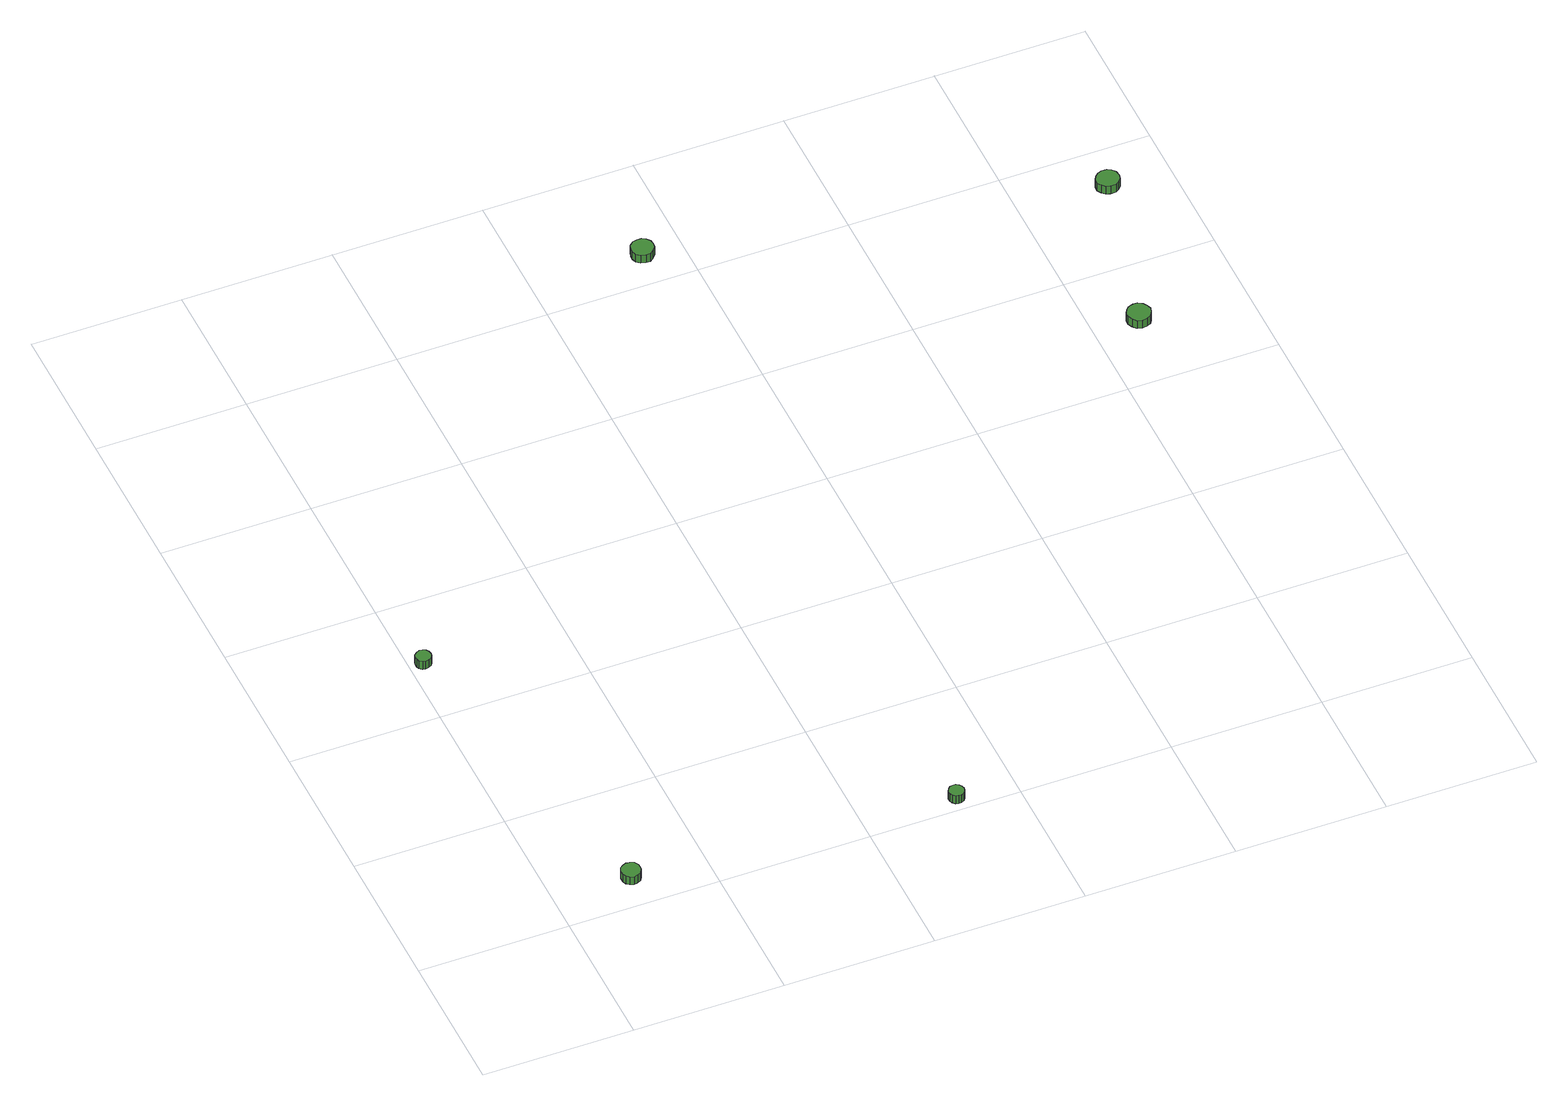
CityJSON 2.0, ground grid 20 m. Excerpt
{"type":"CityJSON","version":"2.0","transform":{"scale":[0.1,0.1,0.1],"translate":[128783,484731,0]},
"CityObjects":{
"tree1":{"type":"SolitaryVegetationObject","attributes":{"function":"something"},"geometry":[{"type":"MultiSurface","lod":"1","boundaries":[[[0,1,2,3,4,5,6,7,8,9,10,11,12,13,14]],[[15,16,17,18,19,20,21,22,23,24,25,26,27,28,29]],[[0,29,28,1]],[[1,28,27,2]],[[2,27,26,3]],[[3,26,25,4]],[[4,25,24,5]],[[5,24,23,6]],[[6,23,22,7]],[[7,22,21,8]],[[8,21,20,9]],[[9,20,19,10]],[[10,19,18,11]],[[11,18,17,12]],[[12,17,16,13]],[[13,16,15,14]],[[14,15,29,0]]]}]},
"tree2":{"type":"SolitaryVegetationObject","attributes":{"function":"something"},"geometry":[{"type":"MultiSurface","lod":"1","boundaries":[[[30,31,32,33,34,35,36,37,38,39,40,41,42,43,44]],[[45,46,47,48,49,50,51,52,53,54,55,56,57,58,59]],[[30,59,58,31]],[[31,58,57,32]],[[32,57,56,33]],[[33,56,55,34]],[[34,55,54,35]],[[35,54,53,36]],[[36,53,52,37]],[[37,52,51,38]],[[38,51,50,39]],[[39,50,49,40]],[[40,49,48,41]],[[41,48,47,42]],[[42,47,46,43]],[[43,46,45,44]],[[44,45,59,30]]]}]},
"tree3":{"type":"SolitaryVegetationObject","attributes":{"function":"something"},"geometry":[{"type":"MultiSurface","lod":"1","boundaries":[[[60,61,62,63,64,65,66,67,68,69,70,71,72,73,74]],[[75,76,77,78,79,80,81,82,83,84,85,86,87,88,89]],[[60,89,88,61]],[[61,88,87,62]],[[62,87,86,63]],[[63,86,85,64]],[[64,85,84,65]],[[65,84,83,66]],[[66,83,82,67]],[[67,82,81,68]],[[68,81,80,69]],[[69,80,79,70]],[[70,79,78,71]],[[71,78,77,72]],[[72,77,76,73]],[[73,76,75,74]],[[74,75,89,60]]]}]},
"tree4":{"type":"SolitaryVegetationObject","attributes":{"function":"something"},"geometry":[{"type":"MultiSurface","lod":"1","boundaries":[[[90,91,92,93,94,95,96,97,98,99,100,101,102,103,104]],[[105,106,107,108,109,110,111,112,113,114,115,116,117,118,119]],[[90,119,118,91]],[[91,118,117,92]],[[92,117,116,93]],[[93,116,115,94]],[[94,115,114,95]],[[95,114,113,96]],[[96,113,112,97]],[[97,112,111,98]],[[98,111,110,99]],[[99,110,109,100]],[[100,109,108,101]],[[101,108,107,102]],[[102,107,106,103]],[[103,106,105,104]],[[104,105,119,90]]]}]},
"tree5":{"type":"SolitaryVegetationObject","attributes":{"function":"something"},"geometry":[{"type":"MultiSurface","lod":"1","boundaries":[[[120,121,122,123,124,125,126,127,128,129,130,131,132,133,134]],[[135,136,137,138,139,140,141,142,143,144,145,146,147,148,149]],[[120,149,148,121]],[[121,148,147,122]],[[122,147,146,123]],[[123,146,145,124]],[[124,145,144,125]],[[125,144,143,126]],[[126,143,142,127]],[[127,142,141,128]],[[128,141,140,129]],[[129,140,139,130]],[[130,139,138,131]],[[131,138,137,132]],[[132,137,136,133]],[[133,136,135,134]],[[134,135,149,120]]]}]},
"tree6":{"type":"SolitaryVegetationObject","attributes":{"function":"something"},"geometry":[{"type":"MultiSurface","lod":"1","boundaries":[[[150,151,152,153,154,155,156,157,158,159,160,161,162,163,164]],[[165,166,167,168,169,170,171,172,173,174,175,176,177,178,179]],[[150,179,178,151]],[[151,178,177,152]],[[152,177,176,153]],[[153,176,175,154]],[[154,175,174,155]],[[155,174,173,156]],[[156,173,172,157]],[[157,172,171,158]],[[158,171,170,159]],[[159,170,169,160]],[[160,169,168,161]],[[161,168,167,162]],[[162,167,166,163]],[[163,166,165,164]],[[164,165,179,150]]]}]}
},
"vertices":[
[116,49,17],[115,54,17],[112,59,17],[107,61,17],[102,62,17],[97,60,17],[93,57,17],[91,52,17],[91,46,17],[93,41,17],[97,38,17],[102,36,17],[107,37,17],[112,39,17],[115,44,17],[115,44,4],[112,39,4],[107,37,4],[102,36,4],[97,38,4],[93,41,4],[91,46,4],[91,52,4],[93,57,4],[97,60,4],[102,62,4],[107,61,4],[112,59,4],[115,54,4],[116,49,4],
[28,493,19],[27,498,19],[25,501,19],[21,503,19],[17,504,19],[13,502,19],[9,499,19],[8,495,19],[8,491,19],[9,487,19],[13,484,19],[17,483,19],[21,484,19],[25,486,19],[27,489,19],[27,489,6],[25,486,6],[21,484,6],[17,483,6],[13,484,6],[9,487,6],[8,491,6],[8,495,6],[9,499,6],[13,502,6],[17,504,6],[21,503,6],[25,501,6],[27,498,6],[28,493,6],
[533,19,19],[532,23,19],[530,26,19],[526,29,19],[522,29,19],[518,28,19],[515,25,19],[513,21,19],[513,17,19],[515,13,19],[518,10,19],[522,9,19],[526,9,19],[530,11,19],[532,15,19],[532,15,6],[530,11,6],[526,9,6],[522,9,6],[518,10,6],[515,13,6],[513,17,6],[513,21,6],[515,25,6],[518,28,6],[522,29,6],[526,29,6],[530,26,6],[532,23,6],[533,19,6],
[560,1045,24],[559,1051,24],[555,1056,24],[550,1059,24],[544,1059,24],[538,1058,24],[533,1053,24],[531,1048,24],[531,1042,24],[533,1036,24],[538,1032,24],[544,1030,24],[550,1030,24],[555,1034,24],[559,1039,24],[559,1039,11],[555,1034,11],[550,1030,11],[544,1030,11],[538,1032,11],[533,1036,11],[531,1042,11],[531,1048,11],[533,1053,11],[538,1058,11],[544,1059,11],[550,1059,11],[555,1056,11],[559,1051,11],[560,1045,11],
[1075,705,20],[1073,711,20],[1070,716,20],[1064,720,20],[1058,720,20],[1051,718,20],[1047,714,20],[1044,708,20],[1044,702,20],[1047,696,20],[1051,691,20],[1058,689,20],[1064,690,20],[1070,693,20],[1073,698,20],[1073,698,7],[1070,693,7],[1064,690,7],[1058,689,7],[1051,691,7],[1047,696,7],[1044,702,7],[1044,708,7],[1047,714,7],[1051,718,7],[1058,720,7],[1064,720,7],[1070,716,7],[1073,711,7],[1075,705,7],
[1130,931,25],[1129,938,25],[1125,943,25],[1120,946,25],[1113,946,25],[1107,944,25],[1103,940,25],[1100,935,25],[1100,928,25],[1103,923,25],[1107,919,25],[1113,917,25],[1120,917,25],[1125,920,25],[1129,925,25],[1129,925,12],[1125,920,12],[1120,917,12],[1113,917,12],[1107,919,12],[1103,923,12],[1100,928,12],[1100,935,12],[1103,940,12],[1107,944,12],[1113,946,12],[1120,946,12],[1125,943,12],[1129,938,12],[1130,931,12]
]}
